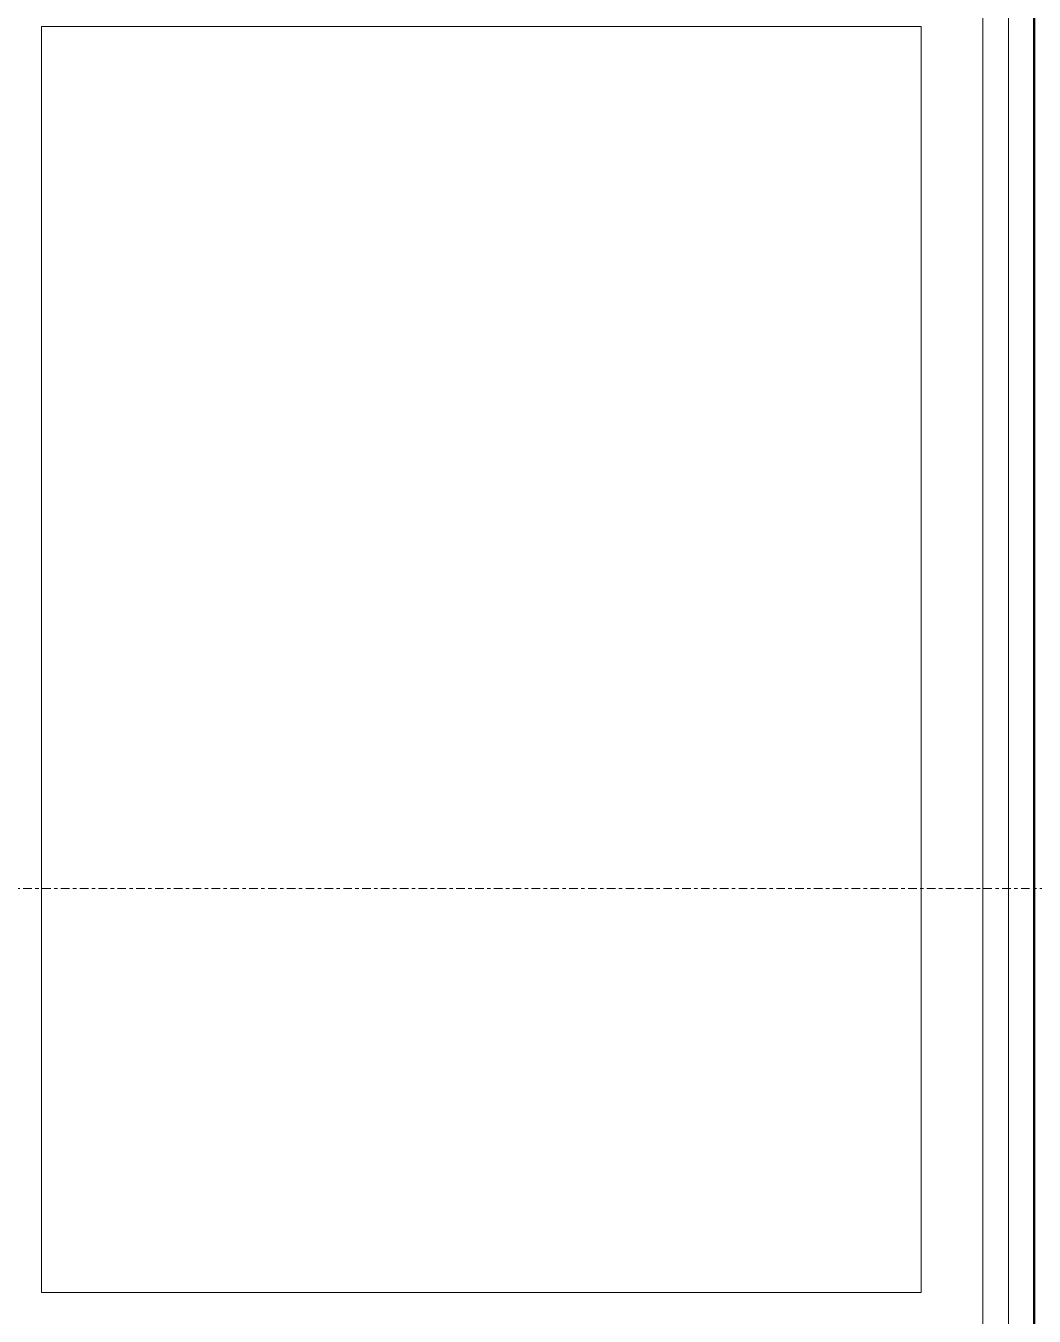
# Model space of a CAD drawing. Header units: inches. Extents: x -1106 to 1409, y -1111 to 918.
# Drawn here: x 687.31 to 716.77, y 262.01 to 299.72 of the extents above; entities that cross this region are included whole.
import ezdxf

# ---------------------------------------------------------------- set-up
doc = ezdxf.new("R2010")
doc.units = ezdxf.units.IN
doc.header["$MEASUREMENT"] = 0
doc.linetypes.add('Grid Line 1_4_', pattern=[0.4375, 0.25, -0.0625, 0.0625, -0.0625])
for name, color, linetype, lineweight in [('A-WALL-PATT', 111, 'Continuous', 13), ('I-WALL', 2, 'Continuous', 13), ('Q-CASE', 31, 'Continuous', 9), ('Q-SPCQ', 91, 'Continuous', 13), ('S-GRID', 1, 'Continuous', 9)]:
    doc.layers.add(name, color=color, linetype=linetype, lineweight=lineweight)

# ---------------------------------------------------------------- blocks, each defined once
blk = doc.blocks.new('Counter Top wo Backsplash - 30_ Depth Desk 3__ Thickness-4590493-7TH FLOOR TELECOM UNDERFLOOR ROUTING PLAN')
at = {"layer": 'Q-CASE'}
blk.add_line((239.3, 0), (-47.262, 0), dxfattribs=at)
blk = doc.blocks.new('Light Table - Color Room - Viewing Booth-4158693-7TH FLOOR TELECOM UNDERFLOOR ROUTING PLAN')
at = {"layer": 'Q-SPCQ', "color": 53, "lineweight": 9}
for p, q in [((18.5, 12.2), (-18.5, 12.2)), ((-18.5, 12.2), (-18.5, -13.5)), ((18.5, -13.5), (18.5, 12.2)), ((-18.5, -13.5), (18.5, -13.5))]:
    blk.add_line(p, q, dxfattribs=at)
blk = doc.blocks.new('18433_1 - AEO NY - CENTRAL_rvt-1-7TH FLOOR TELECOM UNDERFLOOR ROUTING PLAN')
at = {"layer": 'A-WALL-PATT', "lineweight": 9}
blk.add_line((716.023, 520.131), (716.023, 245.443), dxfattribs=at)
at = {"layer": 'I-WALL', "color": 213, "lineweight": 50}
blk.add_line((716.773, 500.568), (716.773, 244.693), dxfattribs=at)
at = {"layer": 'S-GRID', "linetype": 'Grid Line 1_4_'}
blk.add_line((965.79, 274.506), (-931.823, 274.506), dxfattribs=at)
at = {"color": 53, "lineweight": 9}
for name, p, rotation in [('Counter Top wo Backsplash - 30_ Depth Desk 3__ Thickness-4590493-7TH FLOOR TELECOM UNDERFLOOR ROUTING PLAN', (715.273, 483.993), 269.9999999999997), ('Light Table - Color Room - Viewing Booth-4158693-7TH FLOOR TELECOM UNDERFLOOR ROUTING PLAN', (701.273, 281.193), 269.9999999999995)]:
    blk.add_blockref(name, p, dxfattribs=dict(at, rotation=rotation))

msp = doc.modelspace()

# ---------------------------------------------------------------- block references
at = {"lineweight": 5}
msp.add_blockref('18433_1 - AEO NY - CENTRAL_rvt-1-7TH FLOOR TELECOM UNDERFLOOR ROUTING PLAN', (0, 0), dxfattribs=at)

doc.saveas('drawing.dxf')
